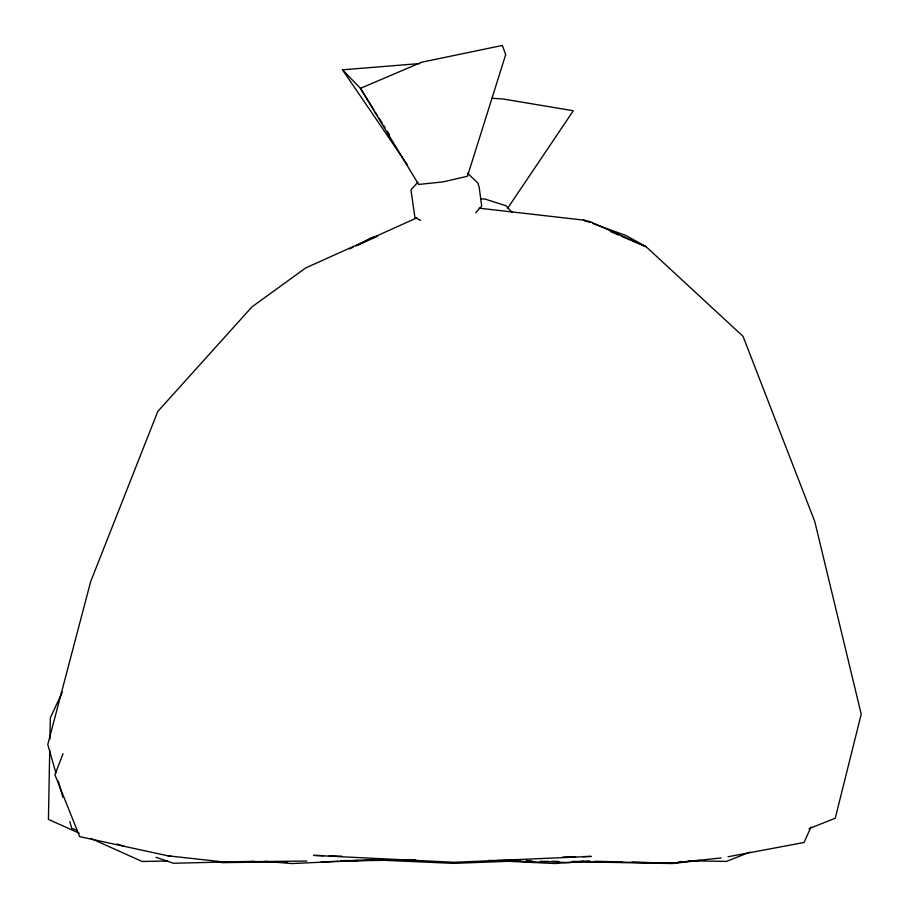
<?xml version="1.0" encoding="UTF-8"?>
<svg xmlns="http://www.w3.org/2000/svg" width="909" height="909" viewBox="0 0 909 909"><rect width="100%" height="100%" fill="white"/><g stroke="black" fill="none" stroke-linecap="round" stroke-linejoin="round"><path stroke-width="1.36" d="M49.711 750.311L48.427 819.384L79.219 833.223M49.915 739.04L50.313 717.894L62.278 692.181M63.051 753.675L54.915 774.741L79.685 836.632L167.835 855.801L223.603 861.971L306.89 861.028M810.987 827.065L804.022 842.507L727.995 856.767M507.438 208.581L573.306 110.739L502.802 98.956L491.621 98.229M417.776 182.311L410.936 189.856L414.902 217.387L420.606 220.421M475.702 212.763L481.69 206.15L479.134 186.902L477.725 182.845L467.465 173.153M358.066 244.953L371.474 237.681L377.61 236.17L355.851 245.987M416.845 217.853L305.651 267.962L251.975 306.878L157.768 411.47L90.673 581.612L47.779 744.528L55.892 772.934M349.454 248.884L353.294 247.146M750.05 852.063L726.45 861.414L688.215 860.755M809.021 828.656L835.235 818.259L861.221 714.156L814.805 521.63L743.039 336.319L646.106 246.714L625.926 235.488L592.679 223.455M681.159 861.402L675.819 863.266L631.925 862.175M700.203 860.357L672.365 863.55L572.988 861.687M721.087 857.948L672.91 863.016L572.5 861.38M589.782 860.812L568.614 862.652L540.423 861.255M583.317 861.243L555.263 863.55L488.815 860.38M407.527 165.097L342.488 69.811L419.503 63.585M548.388 861.323L538.548 862.084L497.473 860.346M382.348 859.448L291.812 863.55L265.155 861.334M321.161 861.982L338.182 861.243M341.023 861.13L358.044 860.391M508.642 861.289L453.648 863.38L382.825 860.266M254.327 861.278L173.403 863.255L156.018 857.301M562.864 857.017L575.613 856.744M582.703 856.596L591.202 856.414L454.159 862.277L313.56 855.38L323.468 855.676M167.586 861.028L142.111 861.471L90.775 838.416M275.313 861.902L222.921 862.652L217.41 861.971M341.864 860.948L415.493 859.891M340.773 860.641L415.595 859.789M167.835 855.801L170.665 855.846M510.279 860.357L520.187 860.516M503.416 860.369L519.039 860.664M551.695 861.278L558.785 861.414M595.122 861.266L622.017 861.937M329.138 855.835L341.875 856.21M526.334 860.562L531.97 860.834M480.963 198.832L485.111 199.094L505.87 205.695L512.233 212.501M284.369 862.164L287.187 862.425M479.009 208.161L583.373 220.08L590.077 221.637L646.106 246.714L621.279 236.17M77.095 830.247L71.743 828.406L69.811 821.645M117.227 843.995L123.908 846.29M590.021 222.489L583.373 220.08L585.987 221.194M610.814 231.727L618.665 235.056M342.488 69.811L360.441 88.343L373.872 109.807M375.36 112.193L377.599 115.773M379.087 118.159L382.075 122.931M383.564 125.317L385.064 127.703M387.302 131.271L389.529 134.85M58.21 781.058L62.857 797.295M505.677 54.688L467.465 176.244L443.047 181.891L418.629 184.447L360.441 88.343L421.799 62.187L502.37 45.45L505.677 54.688"/></g></svg>
